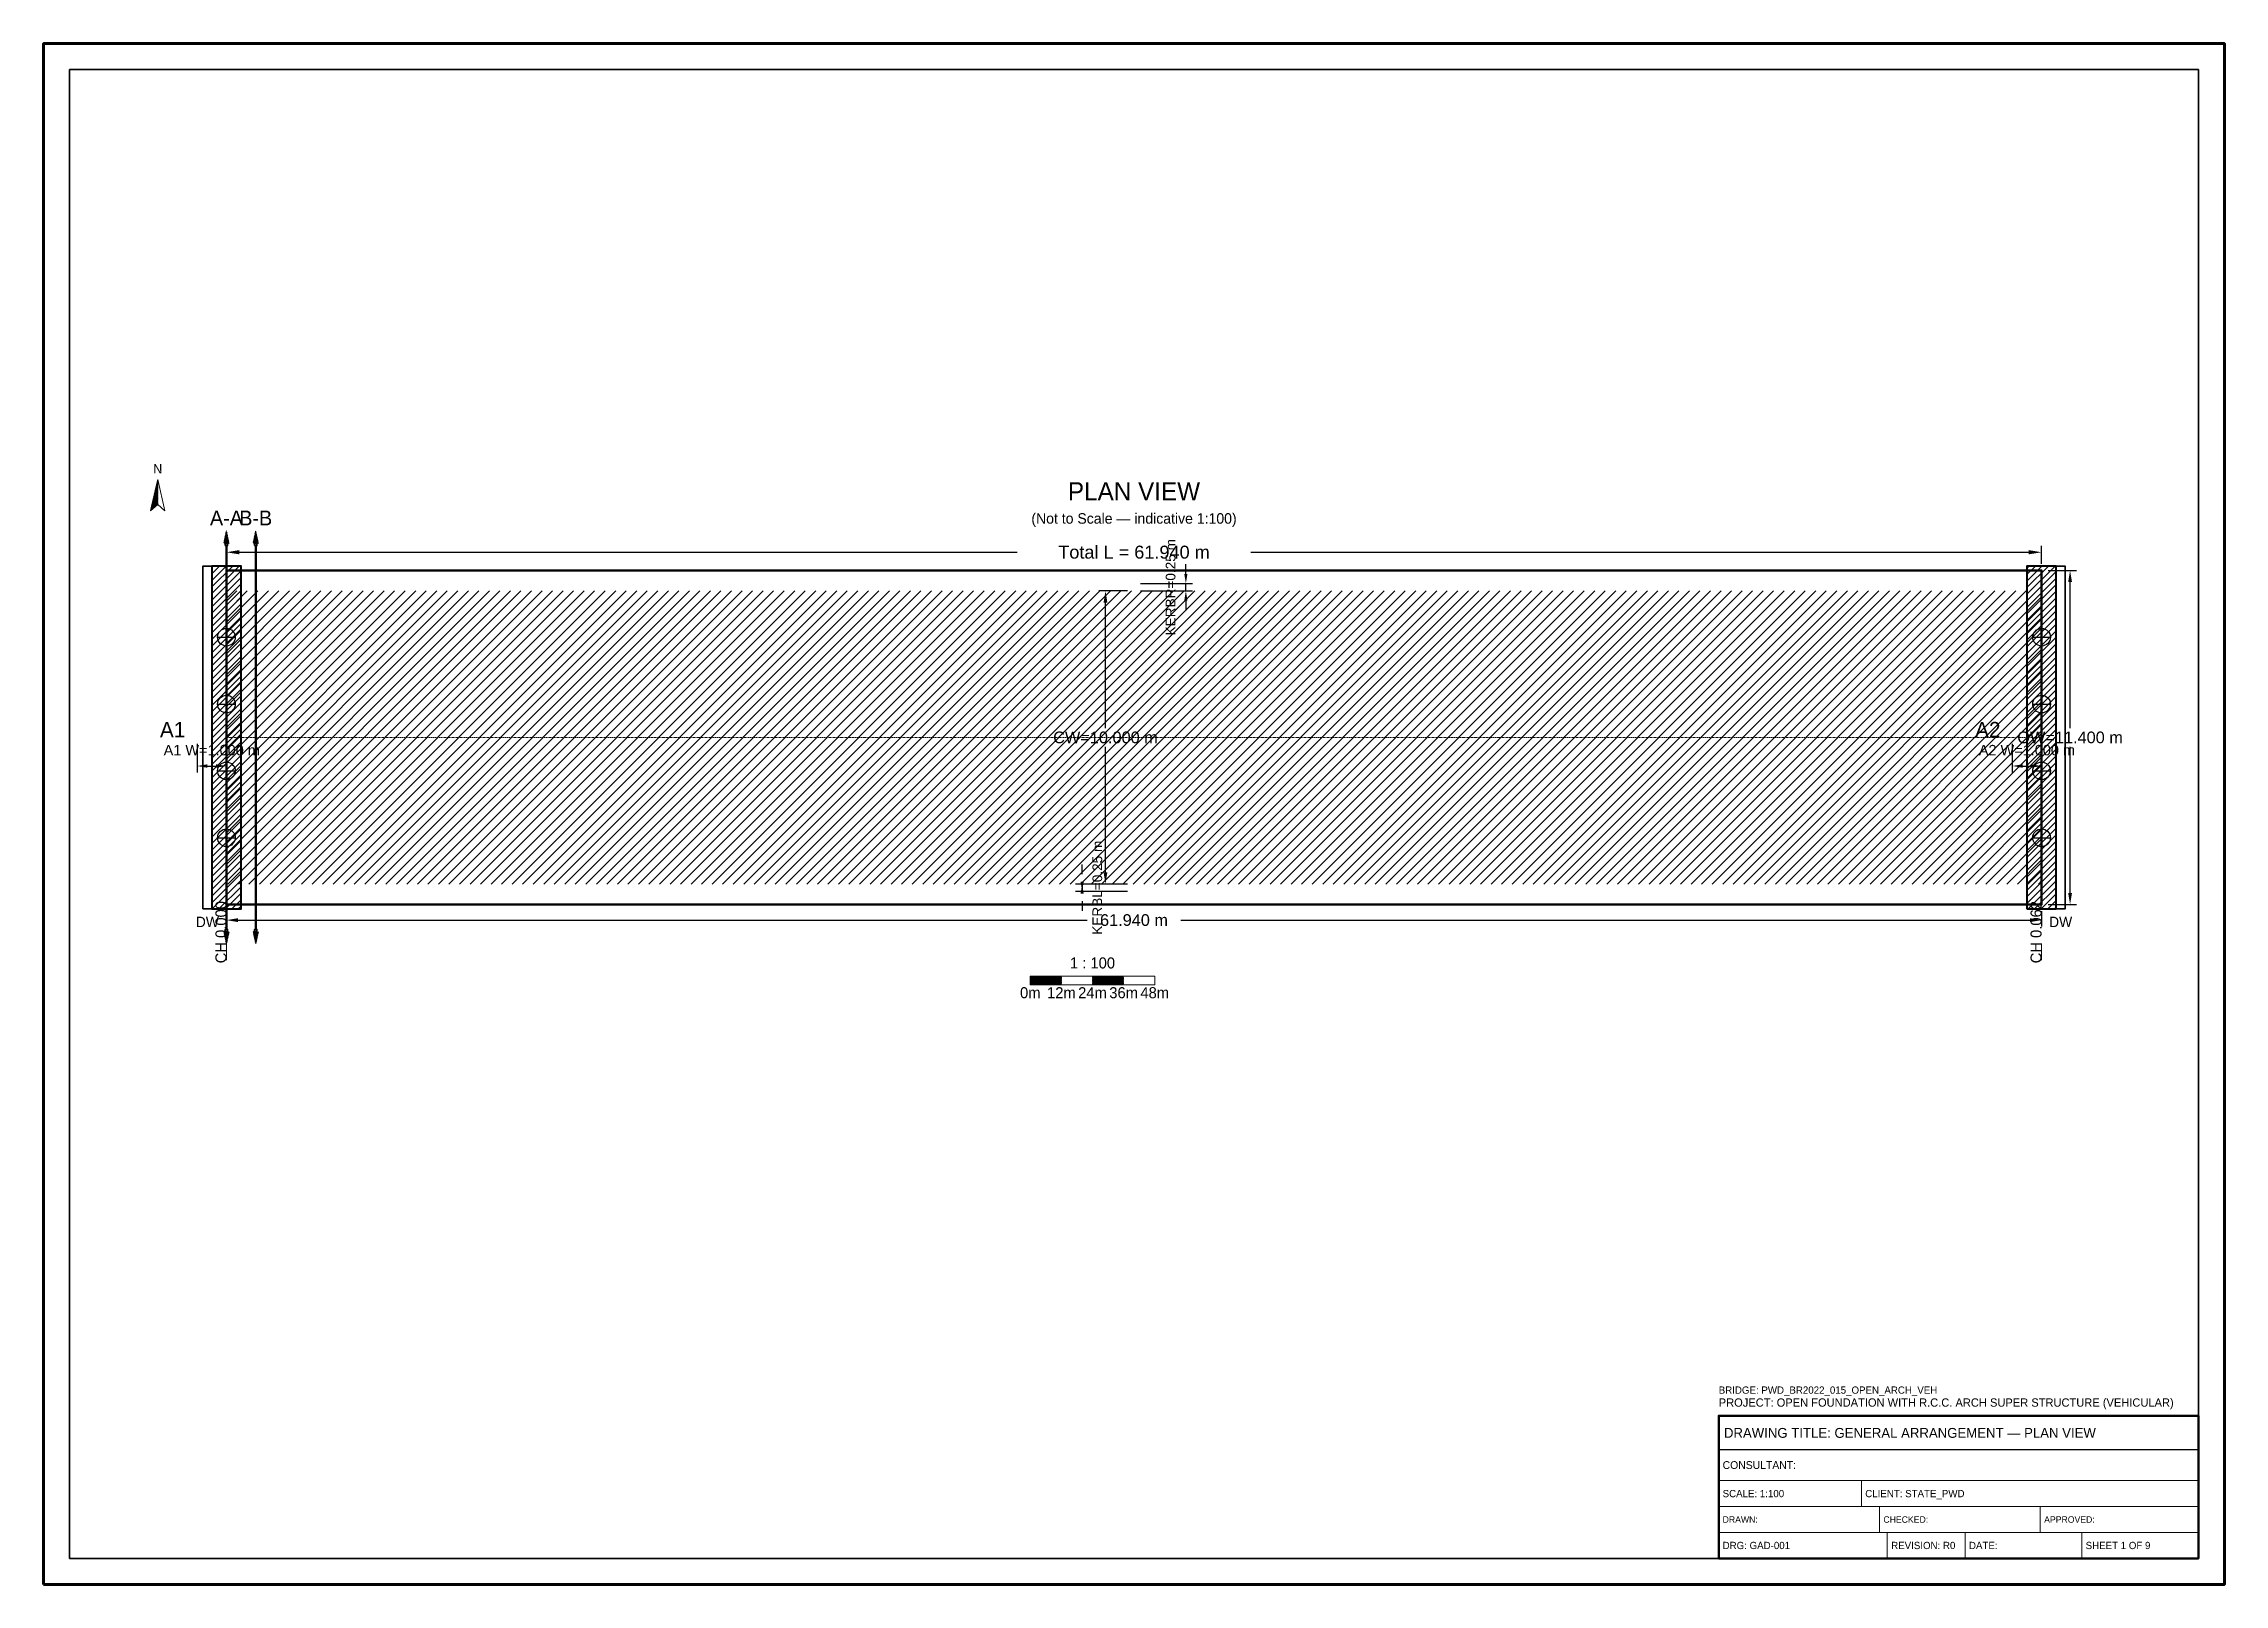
# Model space of a CAD drawing. Header units: metres. Extents: x 0 to 841, y 0 to 594.
import ezdxf
from ezdxf.enums import TextEntityAlignment as Align

# ---------------------------------------------------------------- set-up
doc = ezdxf.new("R2010")
doc.units = ezdxf.units.M
doc.linetypes.add('CENTER', pattern=[1.5, 0.75, -0.25, 0.25, -0.25])
doc.linetypes.add('DASHED', pattern=[0.5, 0.375, -0.125])
for name, color, linetype, lineweight in [('BORDER-INNER', 7, 'Continuous', 35), ('BORDER-OUTER', 7, 'Continuous', 70), ('CIVIL-CHAINAGE', 7, 'Continuous', 18), ('DIM-CHAINAGE', 3, 'Continuous', 18), ('DIM-LINEAR', 3, 'Continuous', 18), ('STRUC-CENTRE', 6, 'CENTER', 18), ('STRUC-HATCHING', 8, 'Continuous', 18), ('STRUC-OUTLINE', 1, 'Continuous', 50), ('STRUC-SECTION', 2, 'Continuous', 35), ('SUB-ABUT', 3, 'Continuous', 35), ('SUB-BEARING', 5, 'Continuous', 25), ('SUB-DIRT-WALL', 3, 'Continuous', 35), ('SUPER-DECK', 2, 'Continuous', 50), ('SYM-NORTHARROW', 7, 'Continuous', 18), ('SYM-SCALE', 7, 'Continuous', 13), ('TEXT-GENERAL', 7, 'Continuous', 18), ('TEXT-HEADER', 7, 'Continuous', 25), ('TEXT-SPEC', 7, 'Continuous', 13), ('TEXT-TITLE', 7, 'Continuous', 25), ('TITLEBLK-BOX', 7, 'Continuous', 50), ('TITLEBLK-TEXT', 7, 'Continuous', 18)]:
    doc.layers.add(name, color=color, linetype=linetype, lineweight=lineweight)
doc.styles.add('BRIDGE_STD', font='Arial.ttf')
doc.dimstyles.new('pmb100', dxfattribs={"dimtxt": 2.5, "dimasz": 0.9375, "dimexe": 2.5, "dimexo": 2.5, "dimtad": 0, "dimtih": 1, "dimdec": 0, "dimtxsty": 'BRIDGE_STD', "dimcen": 2.5, "dimazin": 3, "dimtfac": 1, "dimtmove": 0, "dimatfit": 3})

msp = doc.modelspace()

# ---------------------------------------------------------------- hatches: boundary and pattern name
at = {"layer": 'STRUC-HATCHING'}
h = msp.add_hatch(dxfattribs=at)
h.set_pattern_fill('ANSI31', scale=0.90411)
h.paths.add_polyline_path([(70.5, 269.99), (770.5, 269.99), (770.5, 383.01), (70.5, 383.01)])
at = {"layer": 'STRUC-SECTION'}
h = msp.add_hatch(dxfattribs=at)
h.set_pattern_fill('SOLID')
h.paths.add_polyline_path([(69.45, 401.37), (71.55, 401.37), (70.5, 406.17)])
h = msp.add_hatch(dxfattribs=at)
h.set_pattern_fill('SOLID')
h.paths.add_polyline_path([(80.75, 401.37), (82.85, 401.37), (81.8, 406.17)])
h = msp.add_hatch(dxfattribs=at)
h.set_pattern_fill('SOLID')
h.paths.add_polyline_path([(69.45, 251.63), (71.55, 251.63), (70.5, 246.83)])
h = msp.add_hatch(dxfattribs=at)
h.set_pattern_fill('SOLID')
h.paths.add_polyline_path([(80.75, 251.63), (82.85, 251.63), (81.8, 246.83)])
at = {"layer": 'SUB-ABUT'}
h = msp.add_hatch(dxfattribs=at)
h.set_pattern_fill('ANSI31', scale=0.56507)
h.paths.add_polyline_path([(64.85, 260.39), (76.15, 260.39), (76.15, 392.61), (64.85, 392.61)])
h = msp.add_hatch(dxfattribs=at)
h.set_pattern_fill('ANSI31', scale=0.565069)
h.paths.add_polyline_path([(764.85, 260.39), (776.15, 260.39), (776.15, 392.61), (764.85, 392.61)])
at = {"layer": 'SYM-NORTHARROW'}
h = msp.add_hatch(dxfattribs=at)
h.set_pattern_fill('SOLID')
h.paths.add_polyline_path([(44, 425.92), (41.2, 413.92), (44, 416.32)])
at = {"layer": 'SYM-SCALE'}
h = msp.add_hatch(dxfattribs=at)
h.set_pattern_fill('SOLID')
h.paths.add_polyline_path([(380.5, 231.08), (392.5, 231.08), (392.5, 234.48), (380.5, 234.48)])
h = msp.add_hatch(dxfattribs=at)
h.set_pattern_fill('SOLID')
h.paths.add_polyline_path([(404.5, 231.08), (416.5, 231.08), (416.5, 234.48), (404.5, 234.48)])

# ---------------------------------------------------------------- linework, layer by layer
at = {"layer": 'BORDER-INNER'}
msp.add_lwpolyline([(10, 10), (831, 10), (831, 584), (10, 584), (10, 10)], dxfattribs=at)
at = {"layer": 'BORDER-OUTER'}
msp.add_lwpolyline([(0, 0), (841, 0), (841, 594), (0, 594), (0, 0)], dxfattribs=at)
at = {"layer": 'CIVIL-CHAINAGE'}
for p, q in [((70.5, 247.08), (70.5, 240.71)), ((770.5, 247.08), (770.5, 240.71))]:
    msp.add_line(p, q, dxfattribs=at)
at = {"layer": 'STRUC-CENTRE'}
msp.add_line((70.5, 326.5), (770.5, 326.5), dxfattribs=at)
at = {"layer": 'STRUC-OUTLINE', "lineweight": 50}
msp.add_lwpolyline([(70.5, 262.08), (70.5, 390.92), (770.5, 390.92), (770.5, 262.08), (70.5, 262.08)], dxfattribs=at)
at = {"layer": 'STRUC-SECTION', "color": 1, "linetype": 'DASHED', "lineweight": 50}
for p, q in [((70.5, 400.92), (70.5, 252.08)), ((81.8, 400.92), (81.8, 252.08))]:
    msp.add_line(p, q, dxfattribs=at)
at = {"layer": 'STRUC-SECTION', "color": 1}
for points in [[(70.05, 400.47), (70.95, 400.47), (70.95, 401.37), (70.05, 401.37), (70.05, 400.47)], [(81.35, 400.47), (82.25, 400.47), (82.25, 401.37), (81.35, 401.37), (81.35, 400.47)], [(70.05, 251.63), (70.95, 251.63), (70.95, 252.53), (70.05, 252.53), (70.05, 251.63)], [(81.35, 251.63), (82.25, 251.63), (82.25, 252.53), (81.35, 252.53), (81.35, 251.63)]]:
    msp.add_lwpolyline(points, dxfattribs=at)
at = {"layer": 'SUB-ABUT', "lineweight": 40}
for points in [[(64.85, 260.39), (76.15, 260.39), (76.15, 392.61), (64.85, 392.61), (64.85, 260.39)], [(764.85, 260.39), (776.15, 260.39), (776.15, 392.61), (764.85, 392.61), (764.85, 260.39)]]:
    msp.add_lwpolyline(points, dxfattribs=at)
at = {"layer": 'SUB-BEARING'}
for p, q in [((67.11, 365.15), (73.89, 365.15)), ((70.5, 361.76), (70.5, 368.54)), ((767.11, 365.15), (773.89, 365.15)), ((770.5, 361.76), (770.5, 368.54)), ((67.11, 339.38), (73.89, 339.38)), ((70.5, 335.99), (70.5, 342.77)), ((767.11, 339.38), (773.89, 339.38)), ((770.5, 335.99), (770.5, 342.77)), ((67.11, 313.62), (73.89, 313.62)), ((70.5, 310.23), (70.5, 317.01)), ((767.11, 313.62), (773.89, 313.62)), ((770.5, 310.23), (770.5, 317.01)), ((67.11, 287.85), (73.89, 287.85)), ((70.5, 284.46), (70.5, 291.24)), ((767.11, 287.85), (773.89, 287.85)), ((770.5, 284.46), (770.5, 291.24))]:
    msp.add_line(p, q, dxfattribs=at)
for centre in [(70.5, 365.15), (770.5, 365.15), (70.5, 339.38), (770.5, 339.38), (70.5, 313.62), (770.5, 313.62), (70.5, 287.85), (770.5, 287.85)]:
    msp.add_circle(centre, 3.39, dxfattribs=at)
at = {"layer": 'SUB-DIRT-WALL', "lineweight": 35}
for points in [[(61.46, 260.39), (64.85, 260.39), (64.85, 392.61), (61.46, 392.61), (61.46, 260.39)], [(776.15, 260.39), (779.54, 260.39), (779.54, 392.61), (776.15, 392.61), (776.15, 260.39)]]:
    msp.add_lwpolyline(points, dxfattribs=at)
at = {"layer": 'SUPER-DECK', "lineweight": 30}
msp.add_lwpolyline([(70.5, 262.08), (70.5, 390.92), (770.5, 390.92), (770.5, 262.08), (70.5, 262.08)], dxfattribs=at)
at = {"layer": 'SYM-NORTHARROW'}
msp.add_lwpolyline([(44, 425.92), (41.2, 413.92), (44, 416.32), (46.8, 413.92), (44, 425.92)], dxfattribs=at)
at = {"layer": 'SYM-SCALE'}
msp.add_lwpolyline([(380.5, 231.08), (428.5, 231.08), (428.5, 234.48), (380.5, 234.48), (380.5, 231.08)], dxfattribs=at)
at = {"layer": 'TITLEBLK-BOX', "lineweight": 50}
msp.add_lwpolyline([(646, 10), (831, 10), (831, 65), (646, 65), (646, 10)], dxfattribs=at)
at = {"layer": 'TITLEBLK-BOX', "lineweight": 30}
msp.add_lwpolyline([(646, 52), (831, 52), (831, 65), (646, 65), (646, 52)], dxfattribs=at)
at = {"layer": 'TITLEBLK-BOX', "lineweight": 18}
for points in [[(646, 40), (831, 40), (831, 52), (646, 52), (646, 40)], [(646, 30), (701, 30), (701, 40), (646, 40), (646, 30)], [(701, 30), (831, 30), (831, 40), (701, 40), (701, 30)], [(646, 20), (708, 20), (708, 30), (646, 30), (646, 20)], [(708, 20), (770, 20), (770, 30), (708, 30), (708, 20)], [(770, 20), (831, 20), (831, 30), (770, 30), (770, 20)], [(646, 10), (711, 10), (711, 20), (646, 20), (646, 10)], [(711, 10), (741, 10), (741, 20), (711, 20), (711, 10)], [(741, 10), (786, 10), (786, 20), (741, 20), (741, 10)], [(786, 10), (831, 10), (831, 20), (786, 20), (786, 10)]]:
    msp.add_lwpolyline(points, dxfattribs=at)

# ---------------------------------------------------------------- texts
at = {"layer": 'DIM-CHAINAGE'}
for s, p in [('CH 0.000', (70.5, 239.43)), ('CH 0.062', (770.5, 239.43))]:
    msp.add_text(s, height=4.25, rotation=90, dxfattribs=at).set_placement(p)
at = {"layer": 'SYM-NORTHARROW'}
msp.add_text('N', height=3.6, dxfattribs=at).set_placement((44, 428.32), align=Align.CENTER)
at = {"layer": 'TEXT-GENERAL'}
for s, p in [('A1', (44.85, 326.5)), ('A2', (744.85, 326.5))]:
    msp.add_text(s, height=6, dxfattribs=at).set_placement(p)
for s, p in [('1 : 100', (404.5, 237.46)), ('0m', (380.5, 225.98)), ('12m', (392.5, 225.98)), ('24m', (404.5, 225.98)), ('36m', (416.5, 225.98)), ('48m', (428.5, 225.98))]:
    msp.add_text(s, height=4.25, dxfattribs=at).set_placement(p, align=Align.CENTER)
at = {"layer": 'TEXT-HEADER'}
msp.add_text('PLAN VIEW', height=7, dxfattribs=at).set_placement((420.5, 417.92), align=Align.CENTER)
at = {"layer": 'TEXT-HEADER', "color": 1}
for s, p in [('A-A', (70.5, 408.27)), ('B-B', (81.8, 408.27))]:
    msp.add_text(s, height=5.7, dxfattribs=at).set_placement(p, align=Align.CENTER)
at = {"layer": 'TEXT-SPEC', "color": 8}
msp.add_text('(Not to Scale — indicative 1:100)', height=4.05, dxfattribs=at).set_placement((420.5, 408.92), align=Align.CENTER)
at = {"layer": 'TEXT-SPEC'}
for p in [(63.15, 253.39), (777.85, 253.39)]:
    msp.add_text('DW', height=4, dxfattribs=at).set_placement(p, align=Align.CENTER)
at = {"layer": 'TEXT-TITLE'}
for s, height, p in [('PROJECT: OPEN FOUNDATION WITH R.C.C. ARCH SUPER STRUCTURE (VEHICULAR) ', 3.2, (646, 68.5)), ('DRAWING TITLE: GENERAL ARRANGEMENT — PLAN VIEW', 3.8, (648, 56.5))]:
    msp.add_text(s, height=height, dxfattribs=at).set_placement(p)
at = {"layer": 'TITLEBLK-TEXT'}
for s, height, p in [('BRIDGE: PWD_BR2022_015_OPEN_ARCH_VEH', 2.8, (646, 73.5)), ('CONSULTANT: ', 3, (647.5, 44.5)), ('SCALE: 1:100', 2.8, (647.5, 33.6)), ('CLIENT: STATE_PWD', 2.8, (702.5, 33.6)), ('DRAWN: ', 2.5, (647.5, 23.75)), ('CHECKED: ', 2.5, (709.5, 23.75)), ('APPROVED: ', 2.5, (771.5, 23.75)), ('DRG: GAD-001', 2.8, (647.5, 13.6)), ('REVISION: R0', 2.8, (712.5, 13.6)), ('DATE: ', 2.8, (742.5, 13.6)), ('SHEET 1 OF 9', 2.8, (787.5, 13.6))]:
    msp.add_text(s, height=height, dxfattribs=at).set_placement(p)

# ---------------------------------------------------------------- dimensions: what is measured, and where the dimension line sits
at = {"layer": 'DIM-LINEAR'}
for base, p1, p2, text, override in [((70.5, 397.92), (70.5, 390.92), (770.5, 390.92), 'Total L = 61.940 m', {"dimtxt": 5, "dimasz": 5, "dimgap": 2, "dimclrt": 3}), ((59.19, 315.5), (59.19, 326.5), (70.5, 326.5), 'A1 W=1.000 m', {"dimtxt": 4, "dimasz": 4, "dimgap": 1.6, "dimclrt": 3}), ((759.2, 315.5), (759.2, 326.5), (770.5, 326.5), 'A2 W=1.000 m', {"dimtxt": 4, "dimasz": 4, "dimgap": 1.6, "dimclrt": 3}), ((70.5, 256.08), (70.5, 262.08), (770.5, 262.08), '61.940 m', {"dimtxt": 4.5, "dimasz": 4.5, "dimgap": 1.8, "dimclrt": 3})]:
    msp.add_linear_dim(base=base, p1=p1, p2=p2, text=text, dimstyle='pmb100', override=override, dxfattribs=at).render()
for base, p1, p2, text, override in [((440.5, 383.01), (420.5, 383.01), (420.5, 385.83), 'KERBR=0.25 m', {"dimtxt": 3.75, "dimasz": 3.75, "dimgap": 1.5, "dimclrt": 3}), ((781.5, 262.08), (770.5, 262.08), (770.5, 390.92), 'OW=11.400 m', {"dimtxt": 4.5, "dimasz": 4.5, "dimgap": 1.8, "dimclrt": 3}), ((409.5, 269.99), (420.5, 269.99), (420.5, 383.01), 'CW=10.000 m', {"dimtxt": 4.5, "dimasz": 4.5, "dimgap": 1.8, "dimclrt": 3}), ((400.5, 269.99), (420.5, 269.99), (420.5, 267.17), 'KERBL=0.25 m', {"dimtxt": 3.75, "dimasz": 3.75, "dimgap": 1.5, "dimclrt": 3})]:
    msp.add_linear_dim(base=base, p1=p1, p2=p2, angle=90, text=text, dimstyle='pmb100', override=override, dxfattribs=at).render()

doc.saveas('drawing.dxf')
